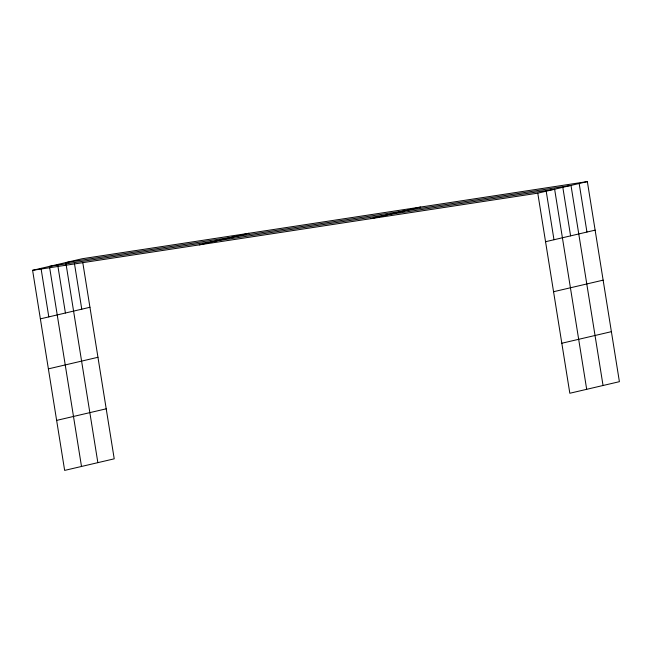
<?xml version="1.0" encoding="UTF-8"?>
<svg xmlns="http://www.w3.org/2000/svg" width="652" height="652" viewBox="0 0 652 652"><rect width="100%" height="100%" fill="white"/><g stroke="black" fill="none" stroke-linecap="round" stroke-linejoin="round"><path stroke-width="0.98" d="M82.804 262.707L114.222 458.829L64.646 470.402L32.6 270.319L82.176 258.746L587.354 181.598L619.4 381.681L569.824 393.254L537.778 193.171L587.354 181.598M199.308 244.867L248.885 233.286M371.07 218.632L420.646 207.059M40.375 318.861L89.943 307.279M545.553 241.713L595.129 230.14M48.387 368.869L97.955 357.288M553.564 291.721L603.141 280.148M56.634 420.393L106.211 408.812M561.82 343.245L611.389 331.672M32.6 270.319L537.778 193.171M579.172 183.514L586.947 232.047M603.043 385.495L570.997 185.421L65.811 262.569L97.857 462.643M562.815 187.328L570.59 235.869M586.686 389.317L554.632 189.243L49.454 266.383L81.5 466.465M546.205 191.207L553.98 239.74M74.467 263.628L81.769 309.195M57.637 264.476L65.412 313.009M41.027 268.355L48.802 316.888"/></g></svg>
